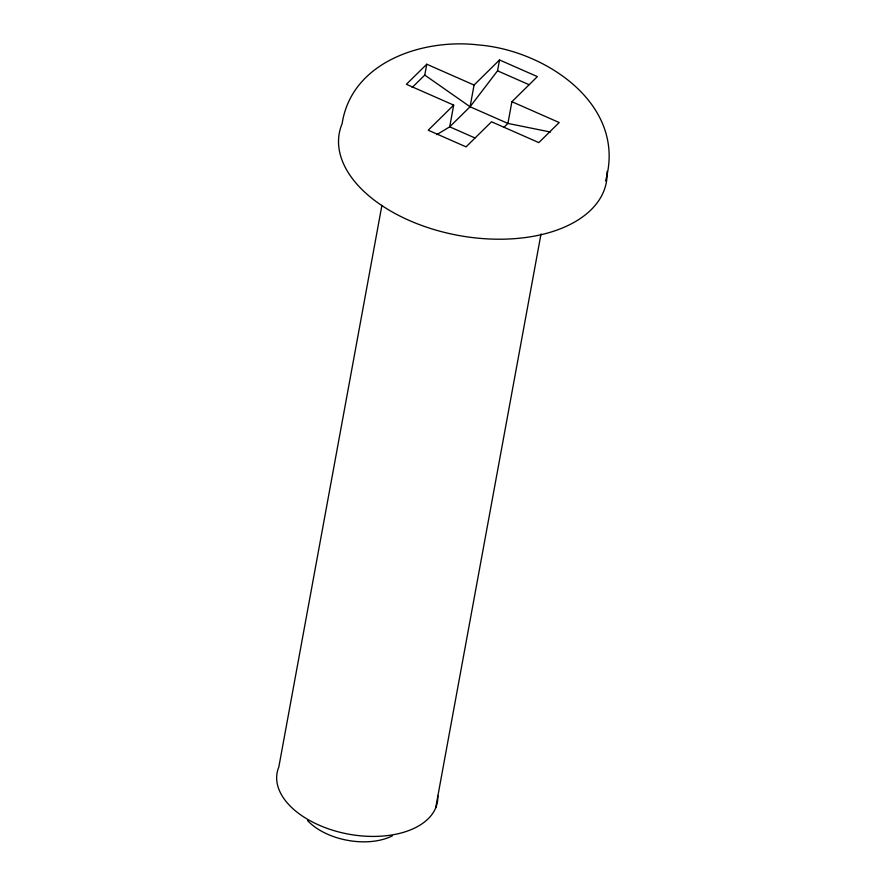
<?xml version="1.0" encoding="UTF-8"?>
<svg xmlns="http://www.w3.org/2000/svg" width="886" height="886" viewBox="0 0 886 886"><rect width="100%" height="100%" fill="white"/><g stroke="black" fill="none" stroke-linecap="round" stroke-linejoin="round"><path stroke-width="1.33" d="M605.537 180.91C627.432 104.614 545.244 50.17 478.54 44.953C423.442 38.319 351.631 61.477 342.129 123.641A135.779 79.042 10.4 0 0 459.269 235.576A135.779 79.042 10.4 0 0 607.076 171.441M381.921 205.286L278.813 767.077A81.468 47.423 10.4 0 0 349.095 834.235A81.468 47.423 10.4 0 0 437.795 795.761M412.156 87.504L424.771 75.077L426.764 64.224L474.065 85.045L499.527 59.96L537.37 76.617L511.909 101.713L507.922 123.431L504.034 127.252M426.764 64.224L406.386 84.292L453.687 105.113L449.7 126.831L436.787 134.661M474.929 137.939L449.7 126.831L470.078 106.763L474.065 85.045M424.771 75.077L470.078 106.763L497.544 70.825L499.527 59.96M435.668 807.954L541.025 233.915M453.687 105.113L428.226 130.209L466.058 146.866L491.531 121.781L538.832 142.602L559.21 122.534L511.909 101.713M550.549 132.047L507.922 123.431L470.078 106.763M497.544 70.825L529.075 84.702M392.354 835.841A54.312 31.619 10.4 0 1 307.553 820.547"/></g></svg>
